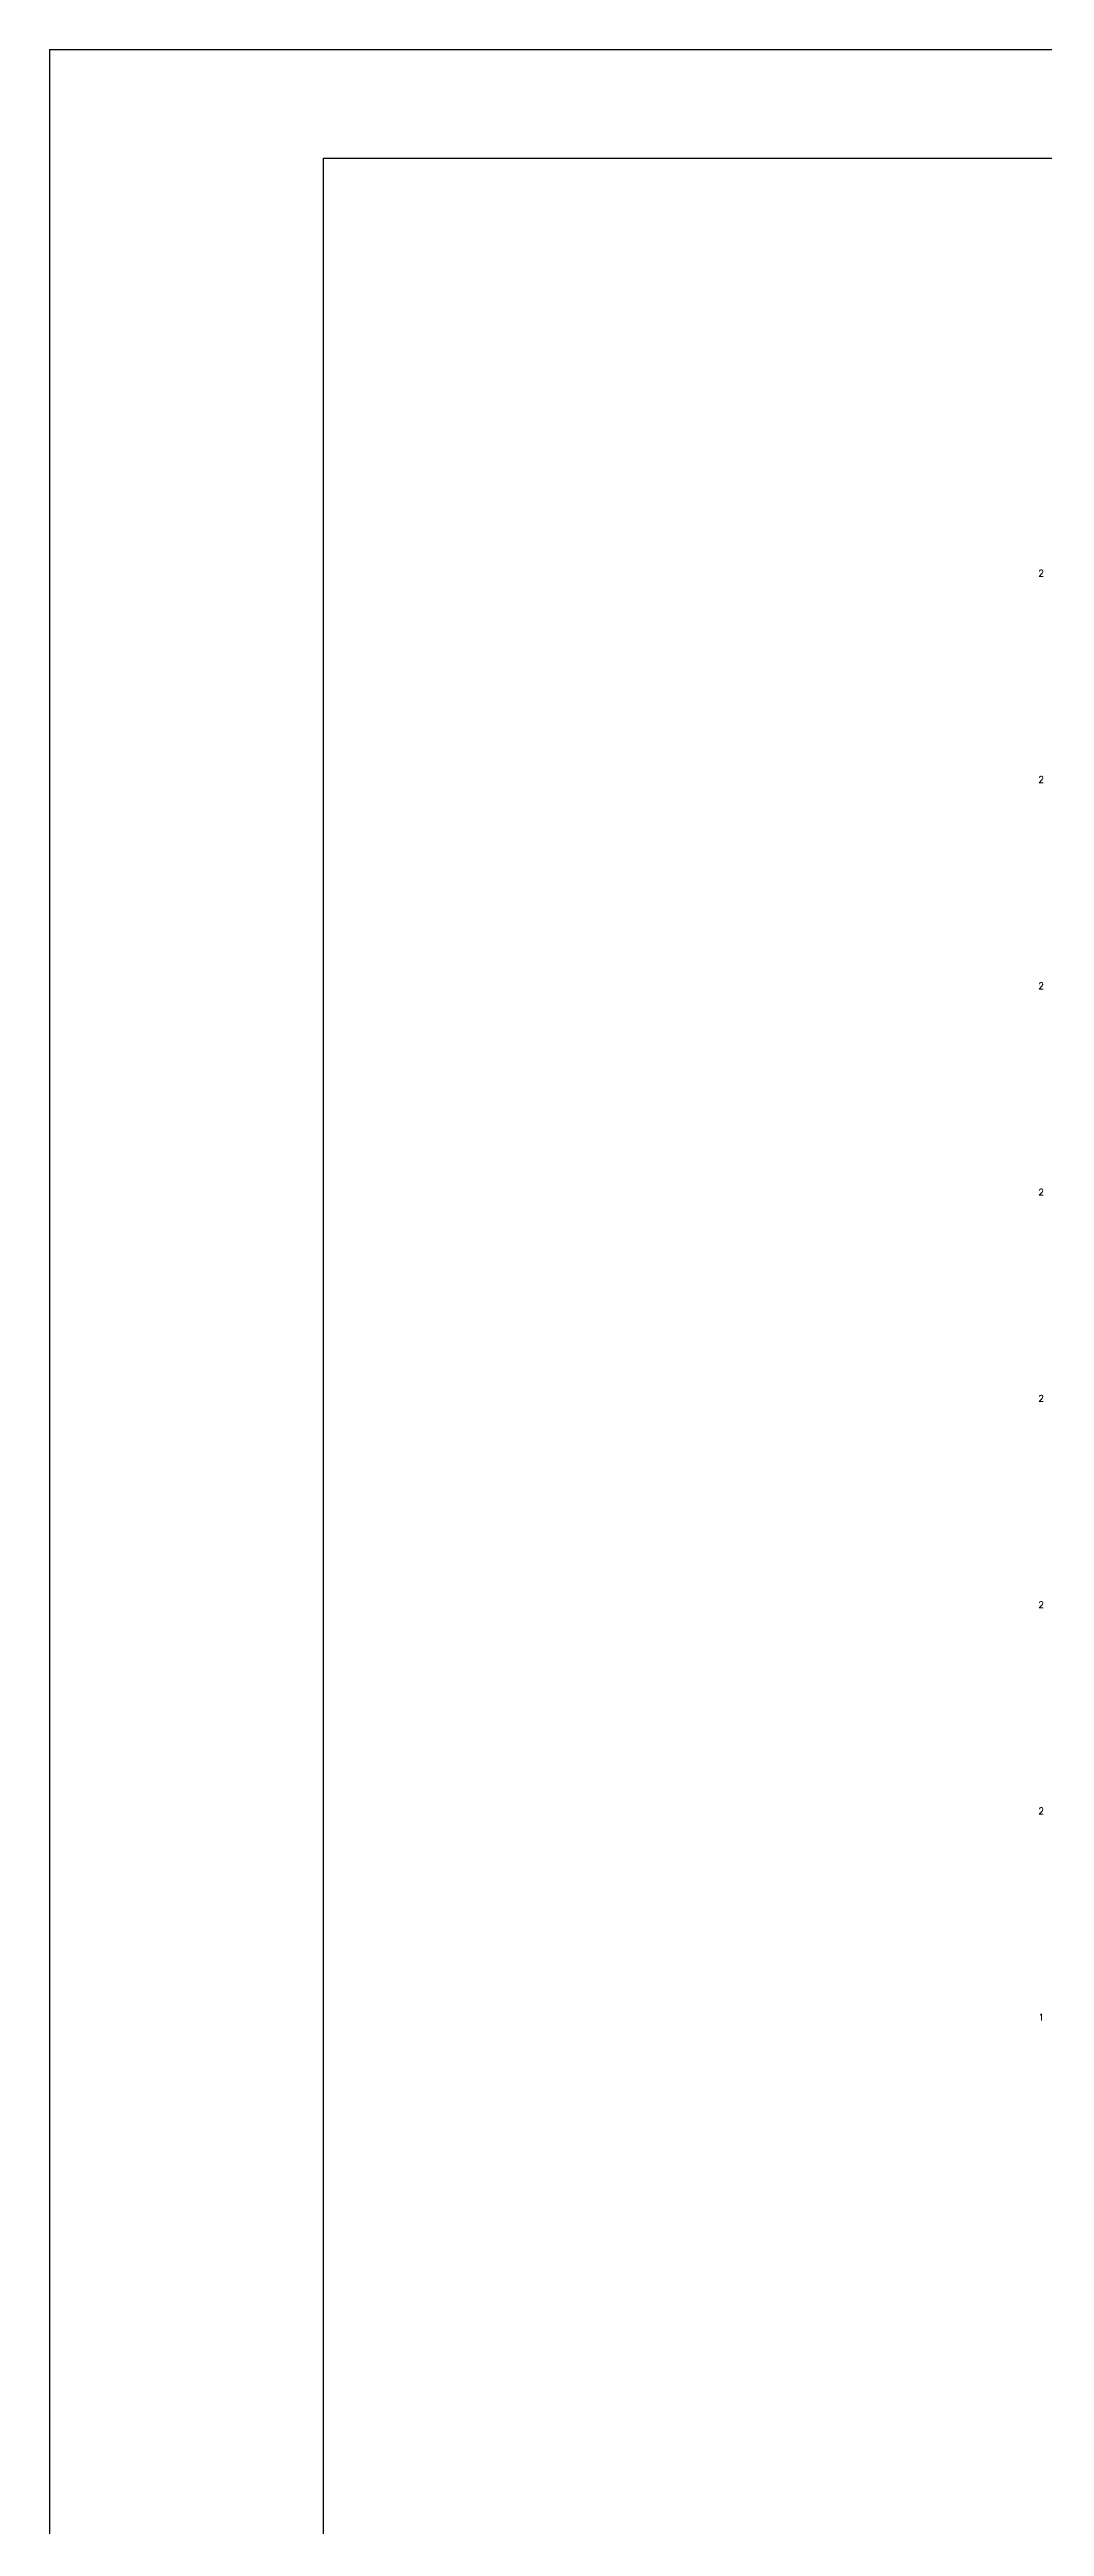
# Model space of a CAD drawing. Header units: millimetres. Extents: x 682 to 1119, y 341 to 434.
# Drawn here: x 999.31 to 1008.47, y 401.84 to 424.63 of the extents above; entities that cross this region are included whole.
import ezdxf
from ezdxf.enums import TextEntityAlignment as Align

# ---------------------------------------------------------------- set-up
doc = ezdxf.new("R2010")
doc.units = ezdxf.units.MM
for name, color, linetype in [('PENA_2', 2, 'Continuous'), ('PENA_6', 5, 'Continuous'), ('TEXTO', 2, 'Continuous')]:
    doc.layers.add(name, color=color, linetype=linetype)
doc.styles.add('ROMANS', font='romans')

msp = doc.modelspace()

# ---------------------------------------------------------------- linework, layer by layer
at = {"layer": 'PENA_2'}
for q in [(1119.311, 424.627), (999.311, 340.627)]:
    msp.add_line((999.311, 424.627), q, dxfattribs=at)
at = {"layer": 'PENA_6'}
for p, q in [((1001.833, 341.627), (1001.833, 423.627)), ((1001.833, 423.627), (1118.311, 423.627))]:
    msp.add_line(p, q, dxfattribs=at)

# ---------------------------------------------------------------- texts
at = {"layer": 'TEXTO', "color": 2, "style": 'ROMANS'}
for s, p in [('2', (1008.437, 419.809)), ('2', (1008.437, 417.911)), ('2', (1008.437, 416.013)), ('2', (1008.437, 414.115)), ('2', (1008.437, 412.217)), ('2', (1008.437, 410.319)), ('2', (1008.437, 408.421)), ('1', (1008.437, 406.524))]:
    msp.add_text(s, height=0.06, dxfattribs=at).set_placement(p, align=Align.MIDDLE)

doc.saveas('drawing.dxf')
